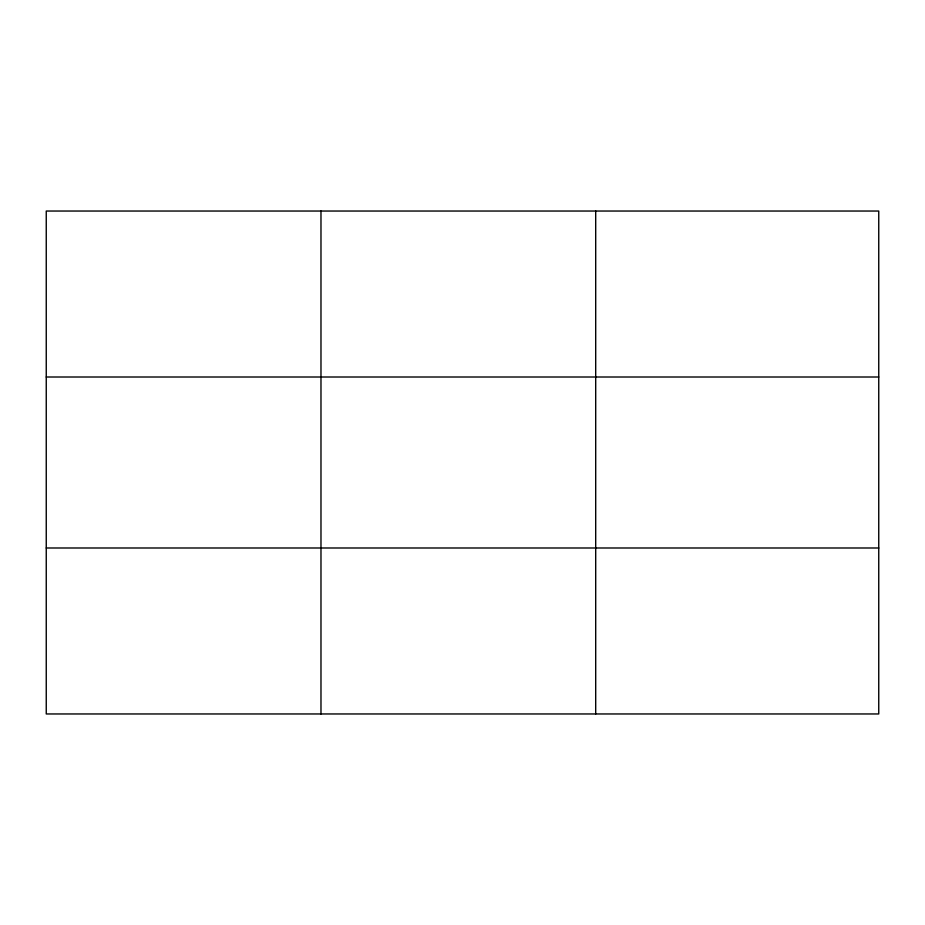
<?xml version="1.0" encoding="UTF-8"?>
<svg xmlns="http://www.w3.org/2000/svg" width="925" height="925" viewBox="0 0 925 925"><rect width="100%" height="100%" fill="white"/><g stroke="black" fill="none" stroke-linecap="round" stroke-linejoin="round"><path stroke-width="1.39" d="M320.975 211.039L320.975 713.961M595.7 211.039L595.7 713.961M878.75 547.993L878.75 713.961L46.25 713.961L46.25 211.039L878.75 211.039L878.75 547.993L46.25 547.993M46.25 377.007L878.75 377.007"/></g></svg>
